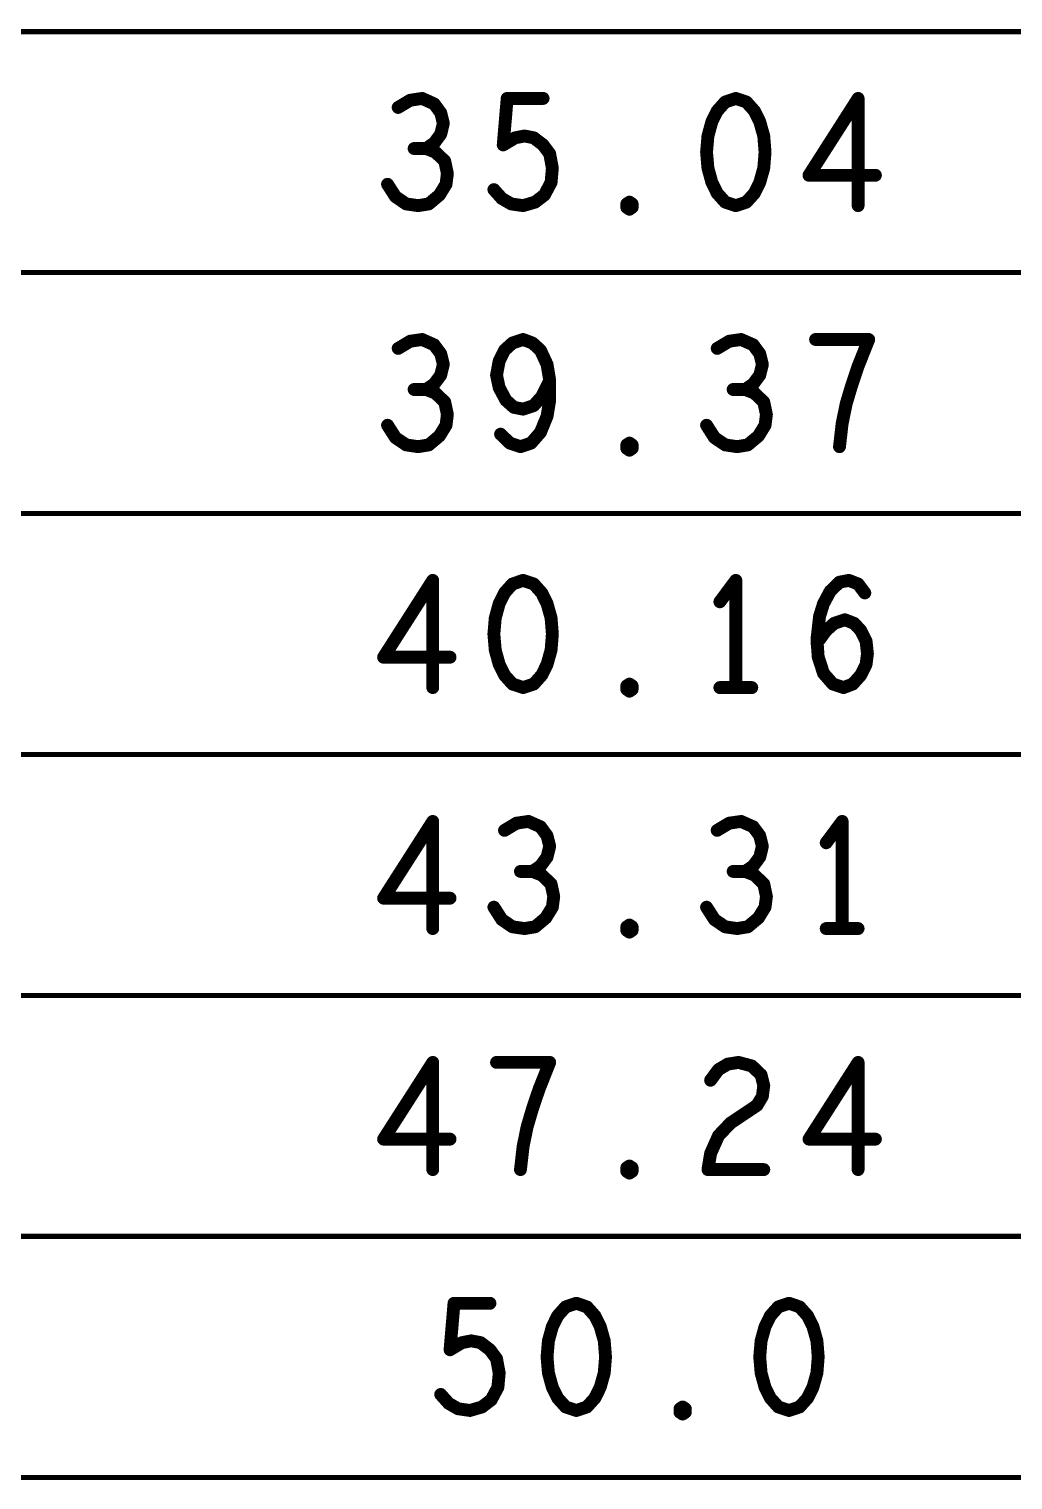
# Model space of a CAD drawing. Extents: x -14.2 to 19.9, y -5.2 to 16.9.
# Drawn here: x 9.877 to 11.024, y 3.281 to 4.973 of the extents above; entities that cross this region are included whole.
import ezdxf

# ---------------------------------------------------------------- set-up
doc = ezdxf.new("R2010")
doc.units = 0
doc.layers.get('0').update_dxf_attribs({"linetype": 'CONTINUOUS'})
doc.layers.add('FAB', color=2, linetype='CONTINUOUS')

# ---------------------------------------------------------------- blocks, each defined once
blk = doc.blocks.new('ROUND_105')
at = {"const_width": 0.0075}
blk.add_lwpolyline([(-0.00375, 0, 1), (0.00375, 0, 1)], format="xyb", close=True, dxfattribs=at)

msp = doc.modelspace()

# ---------------------------------------------------------------- linework, layer by layer
at = {"layer": 'FAB'}
for points, const_width in [([(8.7328, 4.9703), (15.4598, 4.9703)], 0.006), ([(10.3216, 4.8903), (10.3076, 4.8819)], 0.015), ([(10.3355, 4.8924), (10.3216, 4.8903)], 0.015), ([(10.3495, 4.8861), (10.3355, 4.8924)], 0.015), ([(10.3572, 4.8757), (10.3495, 4.8861)], 0.015), ([(10.4301, 4.8382), (10.4347, 4.8924)], 0.015), ([(10.4347, 4.8924), (10.4766, 4.8924)], 0.015), ([(10.6889, 4.8882), (10.6796, 4.8778)], 0.015), ([(10.7013, 4.8924), (10.6889, 4.8882)], 0.015), ([(10.7137, 4.8882), (10.7013, 4.8924)], 0.015), ([(10.723, 4.8778), (10.7137, 4.8882)], 0.015), ([(10.8439, 4.8924), (10.7866, 4.8028)], 0.015), ([(10.8439, 4.7674), (10.8439, 4.8924)], 0.015), ([(10.3603, 4.8632), (10.3572, 4.8757)], 0.015), ([(10.6796, 4.8778), (10.6734, 4.8653)], 0.015), ([(10.7292, 4.8653), (10.723, 4.8778)], 0.015), ([(10.3495, 4.8403), (10.3572, 4.8507)], 0.015), ([(10.3572, 4.8507), (10.3603, 4.8632)], 0.015), ([(10.4549, 4.8486), (10.444, 4.8465)], 0.015), ([(10.4657, 4.8465), (10.4549, 4.8486)], 0.015), ([(10.6688, 4.8486), (10.6672, 4.8298)], 0.015), ([(10.6734, 4.8653), (10.6688, 4.8486)], 0.015), ([(10.7339, 4.8486), (10.7292, 4.8653)], 0.015), ([(10.7354, 4.8298), (10.7339, 4.8486)], 0.015), ([(10.3402, 4.834), (10.3262, 4.834)], 0.015), ([(10.3402, 4.834), (10.3495, 4.8403)], 0.015), ([(10.351, 4.8298), (10.3402, 4.834)], 0.015), ([(10.444, 4.8465), (10.4301, 4.8382)], 0.015), ([(10.4766, 4.8382), (10.4657, 4.8465)], 0.015), ([(10.4843, 4.8278), (10.4766, 4.8382)], 0.015), ([(10.3619, 4.8194), (10.351, 4.8298)], 0.015), ([(10.365, 4.8048), (10.3619, 4.8194)], 0.015), ([(10.4874, 4.8111), (10.4843, 4.8278)], 0.015), ([(10.6672, 4.8298), (10.6688, 4.8111)], 0.015), ([(10.7339, 4.8111), (10.7354, 4.8298)], 0.015), ([(10.3634, 4.7923), (10.365, 4.8048)], 0.015), ([(10.4859, 4.7944), (10.4874, 4.8111)], 0.015), ([(10.6688, 4.8111), (10.6734, 4.7944)], 0.015), ([(10.7292, 4.7944), (10.7339, 4.8111)], 0.015), ([(10.7866, 4.8028), (10.8641, 4.8028)], 0.015), ([(10.2952, 4.7923), (10.3045, 4.7778)], 0.015), ([(10.3557, 4.7798), (10.3634, 4.7923)], 0.015), ([(10.4192, 4.7861), (10.4285, 4.7757)], 0.015), ([(10.4781, 4.7798), (10.4859, 4.7944)], 0.015), ([(10.6734, 4.7944), (10.6796, 4.7819)], 0.015), ([(10.6796, 4.7819), (10.6889, 4.7715)], 0.015), ([(10.7137, 4.7715), (10.723, 4.7819)], 0.015), ([(10.723, 4.7819), (10.7292, 4.7944)], 0.015), ([(10.3045, 4.7778), (10.3169, 4.7694)], 0.015), ([(10.3169, 4.7694), (10.3309, 4.7674)], 0.015), ([(10.3309, 4.7674), (10.3433, 4.7694)], 0.015), ([(10.3433, 4.7694), (10.3557, 4.7798)], 0.015), ([(10.4285, 4.7757), (10.4394, 4.7694)], 0.015), ([(10.4394, 4.7694), (10.4533, 4.7674)], 0.015), ([(10.4533, 4.7674), (10.4673, 4.7715)], 0.015), ([(10.4673, 4.7715), (10.4781, 4.7798)], 0.015), ([(10.5742, 4.7694), (10.5773, 4.7715)], 0.015), ([(10.5742, 4.7653), (10.5742, 4.7694)], 0.015), ([(10.5773, 4.7632), (10.5742, 4.7653)], 0.015), ([(10.5773, 4.7715), (10.5804, 4.7694)], 0.015), ([(10.5804, 4.7653), (10.5773, 4.7632)], 0.015), ([(10.5804, 4.7694), (10.5804, 4.7653)], 0.015), ([(10.6889, 4.7715), (10.7013, 4.7674)], 0.015), ([(10.7013, 4.7674), (10.7137, 4.7715)], 0.015), ([(8.7328, 4.6894), (15.4598, 4.6894)], 0.006), ([(10.3216, 4.6093), (10.3076, 4.6009)], 0.015), ([(10.3355, 4.6113), (10.3216, 4.6093)], 0.015), ([(10.3495, 4.6051), (10.3355, 4.6113)], 0.015), ([(10.3572, 4.5947), (10.3495, 4.6051)], 0.015), ([(10.4316, 4.5988), (10.4254, 4.5864)], 0.015), ([(10.4409, 4.6072), (10.4316, 4.5988)], 0.015), ([(10.4533, 4.6113), (10.4409, 4.6072)], 0.015), ([(10.4642, 4.6072), (10.4533, 4.6113)], 0.015), ([(10.4735, 4.5988), (10.4642, 4.6072)], 0.015), ([(10.4812, 4.5822), (10.4735, 4.5988)], 0.015), ([(10.6936, 4.6093), (10.6796, 4.6009)], 0.015), ([(10.7075, 4.6113), (10.6936, 4.6093)], 0.015), ([(10.7215, 4.6051), (10.7075, 4.6113)], 0.015), ([(10.7292, 4.5947), (10.7215, 4.6051)], 0.015), ([(10.8563, 4.6113), (10.7943, 4.6113)], 0.015), ([(10.8439, 4.5801), (10.8563, 4.6113)], 0.015), ([(10.3603, 4.5822), (10.3572, 4.5947)], 0.015), ([(10.3572, 4.5697), (10.3603, 4.5822)], 0.015), ([(10.4254, 4.5864), (10.4223, 4.5697)], 0.015), ([(10.4843, 4.5634), (10.4812, 4.5822)], 0.015), ([(10.7323, 4.5822), (10.7292, 4.5947)], 0.015), ([(10.7292, 4.5697), (10.7323, 4.5822)], 0.015), ([(10.8362, 4.5572), (10.8439, 4.5801)], 0.015), ([(10.3495, 4.5593), (10.3572, 4.5697)], 0.015), ([(10.4223, 4.5697), (10.4254, 4.5551)], 0.015), ([(10.475, 4.5447), (10.4843, 4.5634)], 0.015), ([(10.4843, 4.5405), (10.4843, 4.5634)], 0.015), ([(10.7215, 4.5593), (10.7292, 4.5697)], 0.015), ([(10.3402, 4.553), (10.3262, 4.553)], 0.015), ([(10.3402, 4.553), (10.3495, 4.5593)], 0.015), ([(10.351, 4.5488), (10.3402, 4.553)], 0.015), ([(10.3619, 4.5384), (10.351, 4.5488)], 0.015), ([(10.4254, 4.5551), (10.4332, 4.5405)], 0.015), ([(10.4657, 4.5343), (10.475, 4.5447)], 0.015), ([(10.7122, 4.553), (10.6982, 4.553)], 0.015), ([(10.7122, 4.553), (10.7215, 4.5593)], 0.015), ([(10.723, 4.5488), (10.7122, 4.553)], 0.015), ([(10.7339, 4.5384), (10.723, 4.5488)], 0.015), ([(10.83, 4.5363), (10.8362, 4.5572)], 0.015), ([(10.365, 4.5238), (10.3619, 4.5384)], 0.015), ([(10.4332, 4.5405), (10.4425, 4.5322)], 0.015), ([(10.4425, 4.5322), (10.4533, 4.5301)], 0.015), ([(10.4533, 4.5301), (10.4657, 4.5343)], 0.015), ([(10.4812, 4.5218), (10.4843, 4.5405)], 0.015), ([(10.737, 4.5238), (10.7339, 4.5384)], 0.015), ([(10.8253, 4.5134), (10.83, 4.5363)], 0.015), ([(10.2952, 4.5113), (10.3045, 4.4968)], 0.015), ([(10.3557, 4.4988), (10.3634, 4.5113)], 0.015), ([(10.3634, 4.5113), (10.365, 4.5238)], 0.015), ([(10.4735, 4.503), (10.4812, 4.5218)], 0.015), ([(10.6672, 4.5113), (10.6765, 4.4968)], 0.015), ([(10.7277, 4.4988), (10.7354, 4.5113)], 0.015), ([(10.7354, 4.5113), (10.737, 4.5238)], 0.015), ([(10.8222, 4.4863), (10.8253, 4.5134)], 0.015), ([(10.3045, 4.4968), (10.3169, 4.4884)], 0.015), ([(10.3433, 4.4884), (10.3557, 4.4988)], 0.015), ([(10.427, 4.5009), (10.4378, 4.4905)], 0.015), ([(10.4626, 4.4905), (10.4735, 4.503)], 0.015), ([(10.6765, 4.4968), (10.6889, 4.4884)], 0.015), ([(10.7153, 4.4884), (10.7277, 4.4988)], 0.015), ([(10.3169, 4.4884), (10.3309, 4.4863)], 0.015), ([(10.3309, 4.4863), (10.3433, 4.4884)], 0.015), ([(10.4378, 4.4905), (10.4502, 4.4863)], 0.015), ([(10.4502, 4.4863), (10.4626, 4.4905)], 0.015), ([(10.5742, 4.4884), (10.5773, 4.4905)], 0.015), ([(10.5742, 4.4843), (10.5742, 4.4884)], 0.015), ([(10.5773, 4.4822), (10.5742, 4.4843)], 0.015), ([(10.5773, 4.4905), (10.5804, 4.4884)], 0.015), ([(10.5804, 4.4843), (10.5773, 4.4822)], 0.015), ([(10.5804, 4.4884), (10.5804, 4.4843)], 0.015), ([(10.6889, 4.4884), (10.7029, 4.4863)], 0.015), ([(10.7029, 4.4863), (10.7153, 4.4884)], 0.015), ([(8.7328, 4.4084), (15.4598, 4.4084)], 0.006), ([(10.3479, 4.3304), (10.2906, 4.2408)], 0.015), ([(10.3479, 4.2054), (10.3479, 4.3304)], 0.015), ([(10.4409, 4.3262), (10.4316, 4.3158)], 0.015), ([(10.4533, 4.3304), (10.4409, 4.3262)], 0.015), ([(10.4657, 4.3262), (10.4533, 4.3304)], 0.015), ([(10.475, 4.3158), (10.4657, 4.3262)], 0.015), ([(10.7013, 4.3304), (10.6827, 4.3054)], 0.015), ([(10.7013, 4.2054), (10.7013, 4.3304)], 0.015), ([(10.8114, 4.3178), (10.8222, 4.3283)], 0.015), ([(10.8222, 4.3283), (10.8331, 4.3304)], 0.015), ([(10.8331, 4.3304), (10.8439, 4.3262)], 0.015), ([(10.8439, 4.3262), (10.8517, 4.3158)], 0.015), ([(10.4316, 4.3158), (10.4254, 4.3033)], 0.015), ([(10.4812, 4.3033), (10.475, 4.3158)], 0.015), ([(10.8036, 4.3033), (10.8114, 4.3178)], 0.015), ([(10.4254, 4.3033), (10.4208, 4.2866)], 0.015), ([(10.4859, 4.2866), (10.4812, 4.3033)], 0.015), ([(10.799, 4.2887), (10.8036, 4.3033)], 0.015), ([(10.4208, 4.2866), (10.4192, 4.2678)], 0.015), ([(10.4874, 4.2678), (10.4859, 4.2866)], 0.015), ([(10.7959, 4.2616), (10.799, 4.2887)], 0.015), ([(10.8067, 4.272), (10.816, 4.2803)], 0.015), ([(10.816, 4.2803), (10.8284, 4.2845)], 0.015), ([(10.8284, 4.2845), (10.8393, 4.2803)], 0.015), ([(10.8393, 4.2803), (10.847, 4.272)], 0.015), ([(10.4192, 4.2678), (10.4208, 4.2491)], 0.015), ([(10.4859, 4.2491), (10.4874, 4.2678)], 0.015), ([(10.7959, 4.2574), (10.8067, 4.272)], 0.015), ([(10.7974, 4.2408), (10.7959, 4.2616)], 0.015), ([(10.847, 4.272), (10.8532, 4.2595)], 0.015), ([(10.8532, 4.2595), (10.8548, 4.2449)], 0.015), ([(10.2906, 4.2408), (10.3681, 4.2408)], 0.015), ([(10.4208, 4.2491), (10.4254, 4.2324)], 0.015), ([(10.4812, 4.2324), (10.4859, 4.2491)], 0.015), ([(10.8036, 4.222), (10.7974, 4.2408)], 0.015), ([(10.8548, 4.2449), (10.8532, 4.2324)], 0.015), ([(10.4254, 4.2324), (10.4316, 4.2199)], 0.015), ([(10.475, 4.2199), (10.4812, 4.2324)], 0.015), ([(10.8532, 4.2324), (10.847, 4.2199)], 0.015), ([(10.4316, 4.2199), (10.4409, 4.2095)], 0.015), ([(10.4409, 4.2095), (10.4533, 4.2054)], 0.015), ([(10.4533, 4.2054), (10.4657, 4.2095)], 0.015), ([(10.4657, 4.2095), (10.475, 4.2199)], 0.015), ([(10.5742, 4.2074), (10.5773, 4.2095)], 0.015), ([(10.5742, 4.2033), (10.5742, 4.2074)], 0.015), ([(10.5773, 4.2095), (10.5804, 4.2074)], 0.015), ([(10.5804, 4.2074), (10.5804, 4.2033)], 0.015), ([(10.8145, 4.2095), (10.8036, 4.222)], 0.015), ([(10.8269, 4.2054), (10.8145, 4.2095)], 0.015), ([(10.8377, 4.2095), (10.8269, 4.2054)], 0.015), ([(10.847, 4.2199), (10.8377, 4.2095)], 0.015), ([(10.5773, 4.2012), (10.5742, 4.2033)], 0.015), ([(10.5804, 4.2033), (10.5773, 4.2012)], 0.015), ([(10.6827, 4.2054), (10.7199, 4.2054)], 0.015), ([(8.7328, 4.1273), (15.4598, 4.1273)], 0.006), ([(10.3479, 4.0493), (10.2906, 3.9598)], 0.015), ([(10.3479, 3.9244), (10.3479, 4.0493)], 0.015), ([(10.4456, 4.0473), (10.4316, 4.0389)], 0.015), ([(10.4595, 4.0493), (10.4456, 4.0473)], 0.015), ([(10.4735, 4.0431), (10.4595, 4.0493)], 0.015), ([(10.4812, 4.0327), (10.4735, 4.0431)], 0.015), ([(10.6936, 4.0473), (10.6796, 4.0389)], 0.015), ([(10.7075, 4.0493), (10.6936, 4.0473)], 0.015), ([(10.7215, 4.0431), (10.7075, 4.0493)], 0.015), ([(10.7292, 4.0327), (10.7215, 4.0431)], 0.015), ([(10.8253, 4.0493), (10.8067, 4.0244)], 0.015), ([(10.8253, 3.9244), (10.8253, 4.0493)], 0.015), ([(10.4843, 4.0202), (10.4812, 4.0327)], 0.015), ([(10.4812, 4.0077), (10.4843, 4.0202)], 0.015), ([(10.7323, 4.0202), (10.7292, 4.0327)], 0.015), ([(10.7292, 4.0077), (10.7323, 4.0202)], 0.015), ([(10.4735, 3.9973), (10.4812, 4.0077)], 0.015), ([(10.7215, 3.9973), (10.7292, 4.0077)], 0.015), ([(10.4642, 3.991), (10.4502, 3.991)], 0.015), ([(10.4642, 3.991), (10.4735, 3.9973)], 0.015), ([(10.475, 3.9868), (10.4642, 3.991)], 0.015), ([(10.4859, 3.9764), (10.475, 3.9868)], 0.015), ([(10.7122, 3.991), (10.6982, 3.991)], 0.015), ([(10.7122, 3.991), (10.7215, 3.9973)], 0.015), ([(10.723, 3.9868), (10.7122, 3.991)], 0.015), ([(10.7339, 3.9764), (10.723, 3.9868)], 0.015), ([(10.489, 3.9618), (10.4859, 3.9764)], 0.015), ([(10.737, 3.9618), (10.7339, 3.9764)], 0.015), ([(10.2906, 3.9598), (10.3681, 3.9598)], 0.015), ([(10.4874, 3.9493), (10.489, 3.9618)], 0.015), ([(10.7354, 3.9493), (10.737, 3.9618)], 0.015), ([(10.4192, 3.9493), (10.4285, 3.9348)], 0.015), ([(10.4673, 3.9264), (10.4797, 3.9368)], 0.015), ([(10.4797, 3.9368), (10.4874, 3.9493)], 0.015), ([(10.6672, 3.9493), (10.6765, 3.9348)], 0.015), ([(10.7153, 3.9264), (10.7277, 3.9368)], 0.015), ([(10.7277, 3.9368), (10.7354, 3.9493)], 0.015), ([(10.4285, 3.9348), (10.4409, 3.9264)], 0.015), ([(10.4409, 3.9264), (10.4549, 3.9244)], 0.015), ([(10.4549, 3.9244), (10.4673, 3.9264)], 0.015), ([(10.5742, 3.9264), (10.5773, 3.9285)], 0.015), ([(10.5742, 3.9223), (10.5742, 3.9264)], 0.015), ([(10.5773, 3.9202), (10.5742, 3.9223)], 0.015), ([(10.5773, 3.9285), (10.5804, 3.9264)], 0.015), ([(10.5804, 3.9223), (10.5773, 3.9202)], 0.015), ([(10.5804, 3.9264), (10.5804, 3.9223)], 0.015), ([(10.6765, 3.9348), (10.6889, 3.9264)], 0.015), ([(10.6889, 3.9264), (10.7029, 3.9244)], 0.015), ([(10.7029, 3.9244), (10.7153, 3.9264)], 0.015), ([(10.8067, 3.9244), (10.8439, 3.9244)], 0.015), ([(8.7328, 3.8464), (15.4598, 3.8464)], 0.006), ([(10.3479, 3.7683), (10.2906, 3.6788)], 0.015), ([(10.3479, 3.6433), (10.3479, 3.7683)], 0.015), ([(10.4843, 3.7683), (10.4223, 3.7683)], 0.015), ([(10.4719, 3.7371), (10.4843, 3.7683)], 0.015), ([(10.6812, 3.76), (10.692, 3.7663)], 0.015), ([(10.692, 3.7663), (10.7044, 3.7683)], 0.015), ([(10.7044, 3.7683), (10.7199, 3.7642)], 0.015), ([(10.8439, 3.7683), (10.7866, 3.6788)], 0.015), ([(10.8439, 3.6433), (10.8439, 3.7683)], 0.015), ([(10.6719, 3.7475), (10.6812, 3.76)], 0.015), ([(10.7199, 3.7642), (10.7308, 3.7538)], 0.015), ([(10.7308, 3.7538), (10.7339, 3.7413)], 0.015), ([(10.4642, 3.7142), (10.4719, 3.7371)], 0.015), ([(10.7339, 3.7413), (10.7323, 3.7288)], 0.015), ([(10.7261, 3.7183), (10.6951, 3.6975)], 0.015), ([(10.7323, 3.7288), (10.7261, 3.7183)], 0.015), ([(10.458, 3.6933), (10.4642, 3.7142)], 0.015), ([(10.4533, 3.6704), (10.458, 3.6933)], 0.015), ([(10.6812, 3.6829), (10.6719, 3.6621)], 0.015), ([(10.6951, 3.6975), (10.6812, 3.6829)], 0.015), ([(10.2906, 3.6788), (10.3681, 3.6788)], 0.015), ([(10.4502, 3.6433), (10.4533, 3.6704)], 0.015), ([(10.7866, 3.6788), (10.8641, 3.6788)], 0.015), ([(10.5742, 3.6454), (10.5773, 3.6475)], 0.015), ([(10.5773, 3.6475), (10.5804, 3.6454)], 0.015), ([(10.6719, 3.6621), (10.6688, 3.6433)], 0.015), ([(10.5742, 3.6413), (10.5742, 3.6454)], 0.015), ([(10.5773, 3.6392), (10.5742, 3.6413)], 0.015), ([(10.5804, 3.6413), (10.5773, 3.6392)], 0.015), ([(10.5804, 3.6454), (10.5804, 3.6413)], 0.015), ([(10.6688, 3.6433), (10.7339, 3.6433)], 0.015), ([(8.7328, 3.5654), (15.4598, 3.5654)], 0.006), ([(10.3681, 3.4332), (10.3727, 3.4874)], 0.015), ([(10.3727, 3.4874), (10.4146, 3.4874)], 0.015), ([(10.5029, 3.4832), (10.4936, 3.4728)], 0.015), ([(10.5153, 3.4874), (10.5029, 3.4832)], 0.015), ([(10.5277, 3.4832), (10.5153, 3.4874)], 0.015), ([(10.537, 3.4728), (10.5277, 3.4832)], 0.015), ([(10.7509, 3.4832), (10.7416, 3.4728)], 0.015), ([(10.7633, 3.4874), (10.7509, 3.4832)], 0.015), ([(10.7757, 3.4832), (10.7633, 3.4874)], 0.015), ([(10.785, 3.4728), (10.7757, 3.4832)], 0.015), ([(10.4936, 3.4728), (10.4874, 3.4603)], 0.015), ([(10.5432, 3.4603), (10.537, 3.4728)], 0.015), ([(10.7416, 3.4728), (10.7354, 3.4603)], 0.015), ([(10.7912, 3.4603), (10.785, 3.4728)], 0.015), ([(10.4874, 3.4603), (10.4828, 3.4436)], 0.015), ([(10.5479, 3.4436), (10.5432, 3.4603)], 0.015), ([(10.7354, 3.4603), (10.7308, 3.4436)], 0.015), ([(10.7959, 3.4436), (10.7912, 3.4603)], 0.015), ([(10.382, 3.4415), (10.3681, 3.4332)], 0.015), ([(10.3929, 3.4436), (10.382, 3.4415)], 0.015), ([(10.4037, 3.4415), (10.3929, 3.4436)], 0.015), ([(10.4146, 3.4332), (10.4037, 3.4415)], 0.015), ([(10.4223, 3.4228), (10.4146, 3.4332)], 0.015), ([(10.4828, 3.4436), (10.4812, 3.4248)], 0.015), ([(10.5494, 3.4248), (10.5479, 3.4436)], 0.015), ([(10.7308, 3.4436), (10.7292, 3.4248)], 0.015), ([(10.7974, 3.4248), (10.7959, 3.4436)], 0.015), ([(10.4254, 3.4061), (10.4223, 3.4228)], 0.015), ([(10.4812, 3.4248), (10.4828, 3.4061)], 0.015), ([(10.5479, 3.4061), (10.5494, 3.4248)], 0.015), ([(10.7292, 3.4248), (10.7308, 3.4061)], 0.015), ([(10.7959, 3.4061), (10.7974, 3.4248)], 0.015), ([(10.4239, 3.3894), (10.4254, 3.4061)], 0.015), ([(10.4828, 3.4061), (10.4874, 3.3894)], 0.015), ([(10.5432, 3.3894), (10.5479, 3.4061)], 0.015), ([(10.7308, 3.4061), (10.7354, 3.3894)], 0.015), ([(10.7912, 3.3894), (10.7959, 3.4061)], 0.015), ([(10.3572, 3.3811), (10.3665, 3.3707)], 0.015), ([(10.4161, 3.3748), (10.4239, 3.3894)], 0.015), ([(10.4874, 3.3894), (10.4936, 3.3769)], 0.015), ([(10.4936, 3.3769), (10.5029, 3.3665)], 0.015), ([(10.5277, 3.3665), (10.537, 3.3769)], 0.015), ([(10.537, 3.3769), (10.5432, 3.3894)], 0.015), ([(10.7354, 3.3894), (10.7416, 3.3769)], 0.015), ([(10.7416, 3.3769), (10.7509, 3.3665)], 0.015), ([(10.7757, 3.3665), (10.785, 3.3769)], 0.015), ([(10.785, 3.3769), (10.7912, 3.3894)], 0.015), ([(10.3665, 3.3707), (10.3774, 3.3644)], 0.015), ([(10.3774, 3.3644), (10.3913, 3.3624)], 0.015), ([(10.3913, 3.3624), (10.4053, 3.3665)], 0.015), ([(10.4053, 3.3665), (10.4161, 3.3748)], 0.015), ([(10.5029, 3.3665), (10.5153, 3.3624)], 0.015), ([(10.5153, 3.3624), (10.5277, 3.3665)], 0.015), ([(10.6362, 3.3644), (10.6393, 3.3665)], 0.015), ([(10.6362, 3.3603), (10.6362, 3.3644)], 0.015), ([(10.6393, 3.3582), (10.6362, 3.3603)], 0.015), ([(10.6393, 3.3665), (10.6424, 3.3644)], 0.015), ([(10.6424, 3.3603), (10.6393, 3.3582)], 0.015), ([(10.6424, 3.3644), (10.6424, 3.3603)], 0.015), ([(10.7509, 3.3665), (10.7633, 3.3624)], 0.015), ([(10.7633, 3.3624), (10.7757, 3.3665)], 0.015), ([(8.7328, 3.2843), (15.4598, 3.2843)], 0.006)]:
    msp.add_lwpolyline(points, dxfattribs=dict(at, const_width=const_width))

# ---------------------------------------------------------------- block references
for p in [(10.3216, 4.8903), (10.3216, 4.8903), (10.3355, 4.8924), (10.3355, 4.8924), (10.3495, 4.8861), (10.3495, 4.8861), (10.4347, 4.8924), (10.4347, 4.8924), (10.4766, 4.8924), (10.6889, 4.8882), (10.6889, 4.8882), (10.7013, 4.8924), (10.7013, 4.8924), (10.7137, 4.8882), (10.7137, 4.8882), (10.8439, 4.8924), (10.8439, 4.8924), (10.3076, 4.8819), (10.3572, 4.8757), (10.3572, 4.8757), (10.6796, 4.8778), (10.6796, 4.8778), (10.723, 4.8778), (10.723, 4.8778), (10.3572, 4.8507), (10.3572, 4.8507), (10.3603, 4.8632), (10.3603, 4.8632), (10.4549, 4.8486), (10.4549, 4.8486), (10.6688, 4.8486), (10.6688, 4.8486), (10.6734, 4.8653), (10.6734, 4.8653), (10.7292, 4.8653), (10.7292, 4.8653), (10.7339, 4.8486), (10.7339, 4.8486), (10.3262, 4.834), (10.3402, 4.834), (10.3402, 4.834), (10.3402, 4.834), (10.3495, 4.8403), (10.3495, 4.8403), (10.4301, 4.8382), (10.4301, 4.8382), (10.444, 4.8465), (10.444, 4.8465), (10.4657, 4.8465), (10.4657, 4.8465), (10.4766, 4.8382), (10.4766, 4.8382), (10.351, 4.8298), (10.351, 4.8298), (10.3619, 4.8194), (10.3619, 4.8194), (10.4843, 4.8278), (10.4843, 4.8278), (10.6672, 4.8298), (10.6672, 4.8298), (10.7354, 4.8298), (10.7354, 4.8298), (10.365, 4.8048), (10.365, 4.8048), (10.4874, 4.8111), (10.4874, 4.8111), (10.6688, 4.8111), (10.6688, 4.8111), (10.7339, 4.8111), (10.7339, 4.8111), (10.7866, 4.8028), (10.7866, 4.8028), (10.8641, 4.8028), (10.2952, 4.7923), (10.3634, 4.7923), (10.3634, 4.7923), (10.4192, 4.7861), (10.4859, 4.7944), (10.4859, 4.7944), (10.6734, 4.7944), (10.6734, 4.7944), (10.6796, 4.7819), (10.6796, 4.7819), (10.723, 4.7819), (10.723, 4.7819), (10.7292, 4.7944), (10.7292, 4.7944), (10.3045, 4.7778), (10.3045, 4.7778), (10.3169, 4.7694), (10.3169, 4.7694), (10.3309, 4.7674), (10.3309, 4.7674), (10.3433, 4.7694), (10.3433, 4.7694), (10.3557, 4.7798), (10.3557, 4.7798), (10.4285, 4.7757), (10.4285, 4.7757), (10.4394, 4.7694), (10.4394, 4.7694), (10.4533, 4.7674), (10.4533, 4.7674), (10.4673, 4.7715), (10.4673, 4.7715), (10.4781, 4.7798), (10.4781, 4.7798), (10.5742, 4.7694), (10.5742, 4.7694), (10.5742, 4.7653), (10.5742, 4.7653), (10.5773, 4.7715), (10.5773, 4.7715), (10.5804, 4.7694), (10.5804, 4.7694), (10.5804, 4.7653), (10.5804, 4.7653), (10.6889, 4.7715), (10.6889, 4.7715), (10.7013, 4.7674), (10.7013, 4.7674), (10.7137, 4.7715), (10.7137, 4.7715), (10.8439, 4.7674), (10.5773, 4.7632), (10.5773, 4.7632), (10.3076, 4.6009), (10.3216, 4.6093), (10.3216, 4.6093), (10.3355, 4.6113), (10.3355, 4.6113), (10.3495, 4.6051), (10.3495, 4.6051), (10.4316, 4.5988), (10.4316, 4.5988), (10.4409, 4.6072), (10.4409, 4.6072), (10.4533, 4.6113), (10.4533, 4.6113), (10.4642, 4.6072), (10.4642, 4.6072), (10.4735, 4.5988), (10.4735, 4.5988), (10.6796, 4.6009), (10.6936, 4.6093), (10.6936, 4.6093), (10.7075, 4.6113), (10.7075, 4.6113), (10.7215, 4.6051), (10.7215, 4.6051), (10.7943, 4.6113), (10.8563, 4.6113), (10.8563, 4.6113), (10.3572, 4.5947), (10.3572, 4.5947), (10.3603, 4.5822), (10.3603, 4.5822), (10.4254, 4.5864), (10.4254, 4.5864), (10.4812, 4.5822), (10.4812, 4.5822), (10.7292, 4.5947), (10.7292, 4.5947), (10.7323, 4.5822), (10.7323, 4.5822), (10.8439, 4.5801), (10.8439, 4.5801), (10.3572, 4.5697), (10.3572, 4.5697), (10.4223, 4.5697), (10.4223, 4.5697), (10.4843, 4.5634), (10.4843, 4.5634), (10.4843, 4.5634), (10.7292, 4.5697), (10.7292, 4.5697), (10.3262, 4.553), (10.3402, 4.553), (10.3402, 4.553), (10.3402, 4.553), (10.3495, 4.5593), (10.3495, 4.5593), (10.351, 4.5488), (10.351, 4.5488), (10.4254, 4.5551), (10.4254, 4.5551), (10.475, 4.5447), (10.475, 4.5447), (10.6982, 4.553), (10.7122, 4.553), (10.7122, 4.553), (10.7122, 4.553), (10.7215, 4.5593), (10.7215, 4.5593), (10.723, 4.5488), (10.723, 4.5488), (10.8362, 4.5572), (10.8362, 4.5572), (10.3619, 4.5384), (10.3619, 4.5384), (10.4332, 4.5405), (10.4332, 4.5405), (10.4425, 4.5322), (10.4425, 4.5322), (10.4533, 4.5301), (10.4533, 4.5301), (10.4657, 4.5343), (10.4657, 4.5343), (10.4843, 4.5405), (10.4843, 4.5405), (10.7339, 4.5384), (10.7339, 4.5384), (10.83, 4.5363), (10.83, 4.5363), (10.2952, 4.5113), (10.3634, 4.5113), (10.3634, 4.5113), (10.365, 4.5238), (10.365, 4.5238), (10.4812, 4.5218), (10.4812, 4.5218), (10.6672, 4.5113), (10.7354, 4.5113), (10.7354, 4.5113), (10.737, 4.5238), (10.737, 4.5238), (10.8253, 4.5134), (10.8253, 4.5134), (10.3045, 4.4968), (10.3045, 4.4968), (10.3557, 4.4988), (10.3557, 4.4988), (10.427, 4.5009), (10.4735, 4.503), (10.4735, 4.503), (10.6765, 4.4968), (10.6765, 4.4968), (10.7277, 4.4988), (10.7277, 4.4988), (10.3169, 4.4884), (10.3169, 4.4884), (10.3309, 4.4863), (10.3309, 4.4863), (10.3433, 4.4884), (10.3433, 4.4884), (10.4378, 4.4905), (10.4378, 4.4905), (10.4502, 4.4863), (10.4502, 4.4863), (10.4626, 4.4905), (10.4626, 4.4905), (10.5742, 4.4884), (10.5742, 4.4884), (10.5742, 4.4843), (10.5742, 4.4843), (10.5773, 4.4905), (10.5773, 4.4905), (10.5773, 4.4822), (10.5773, 4.4822), (10.5804, 4.4884), (10.5804, 4.4884), (10.5804, 4.4843), (10.5804, 4.4843), (10.6889, 4.4884), (10.6889, 4.4884), (10.7029, 4.4863), (10.7029, 4.4863), (10.7153, 4.4884), (10.7153, 4.4884), (10.8222, 4.4863), (10.3479, 4.3304), (10.3479, 4.3304), (10.4409, 4.3262), (10.4409, 4.3262), (10.4533, 4.3304), (10.4533, 4.3304), (10.4657, 4.3262), (10.4657, 4.3262), (10.7013, 4.3304), (10.7013, 4.3304), (10.8222, 4.3283), (10.8222, 4.3283), (10.8331, 4.3304), (10.8331, 4.3304), (10.8439, 4.3262), (10.8439, 4.3262), (10.4316, 4.3158), (10.4316, 4.3158), (10.475, 4.3158), (10.475, 4.3158), (10.8114, 4.3178), (10.8114, 4.3178), (10.8517, 4.3158), (10.4254, 4.3033), (10.4254, 4.3033), (10.4812, 4.3033), (10.4812, 4.3033), (10.6827, 4.3054), (10.8036, 4.3033), (10.8036, 4.3033), (10.4208, 4.2866), (10.4208, 4.2866), (10.4859, 4.2866), (10.4859, 4.2866), (10.799, 4.2887), (10.799, 4.2887), (10.816, 4.2803), (10.816, 4.2803), (10.8284, 4.2845), (10.8284, 4.2845), (10.8393, 4.2803), (10.8393, 4.2803), (10.4192, 4.2678), (10.4192, 4.2678), (10.4874, 4.2678), (10.4874, 4.2678), (10.7959, 4.2616), (10.7959, 4.2616), (10.7959, 4.2574), (10.8067, 4.272), (10.8067, 4.272), (10.847, 4.272), (10.847, 4.272), (10.8532, 4.2595), (10.8532, 4.2595), (10.2906, 4.2408), (10.2906, 4.2408), (10.3681, 4.2408), (10.4208, 4.2491), (10.4208, 4.2491), (10.4859, 4.2491), (10.4859, 4.2491), (10.7974, 4.2408), (10.7974, 4.2408), (10.8548, 4.2449), (10.8548, 4.2449), (10.4254, 4.2324), (10.4254, 4.2324), (10.4812, 4.2324), (10.4812, 4.2324), (10.8532, 4.2324), (10.8532, 4.2324), (10.4316, 4.2199), (10.4316, 4.2199), (10.4409, 4.2095), (10.4409, 4.2095), (10.4657, 4.2095), (10.4657, 4.2095), (10.475, 4.2199), (10.475, 4.2199), (10.5742, 4.2074), (10.5742, 4.2074), (10.5773, 4.2095), (10.5773, 4.2095), (10.5804, 4.2074), (10.5804, 4.2074), (10.8036, 4.222), (10.8036, 4.222), (10.8145, 4.2095), (10.8145, 4.2095), (10.8377, 4.2095), (10.8377, 4.2095), (10.847, 4.2199), (10.847, 4.2199), (10.3479, 4.2054), (10.4533, 4.2054), (10.4533, 4.2054), (10.5742, 4.2033), (10.5742, 4.2033), (10.5773, 4.2012), (10.5773, 4.2012), (10.5804, 4.2033), (10.5804, 4.2033), (10.6827, 4.2054), (10.7013, 4.2054), (10.7199, 4.2054), (10.8269, 4.2054), (10.8269, 4.2054), (10.3479, 4.0493), (10.3479, 4.0493), (10.4316, 4.0389), (10.4456, 4.0473), (10.4456, 4.0473), (10.4595, 4.0493), (10.4595, 4.0493), (10.4735, 4.0431), (10.4735, 4.0431), (10.6796, 4.0389), (10.6936, 4.0473), (10.6936, 4.0473), (10.7075, 4.0493), (10.7075, 4.0493), (10.7215, 4.0431), (10.7215, 4.0431), (10.8253, 4.0493), (10.8253, 4.0493), (10.4812, 4.0327), (10.4812, 4.0327), (10.4843, 4.0202), (10.4843, 4.0202), (10.7292, 4.0327), (10.7292, 4.0327), (10.7323, 4.0202), (10.7323, 4.0202), (10.8067, 4.0244), (10.4812, 4.0077), (10.4812, 4.0077), (10.7292, 4.0077), (10.7292, 4.0077), (10.4502, 3.991), (10.4642, 3.991), (10.4642, 3.991), (10.4642, 3.991), (10.4735, 3.9973), (10.4735, 3.9973), (10.475, 3.9868), (10.475, 3.9868), (10.6982, 3.991), (10.7122, 3.991), (10.7122, 3.991), (10.7122, 3.991), (10.7215, 3.9973), (10.7215, 3.9973), (10.723, 3.9868), (10.723, 3.9868), (10.4859, 3.9764), (10.4859, 3.9764), (10.7339, 3.9764), (10.7339, 3.9764), (10.2906, 3.9598), (10.2906, 3.9598), (10.3681, 3.9598), (10.489, 3.9618), (10.489, 3.9618), (10.737, 3.9618), (10.737, 3.9618), (10.4192, 3.9493), (10.4797, 3.9368), (10.4797, 3.9368), (10.4874, 3.9493), (10.4874, 3.9493), (10.6672, 3.9493), (10.7277, 3.9368), (10.7277, 3.9368), (10.7354, 3.9493), (10.7354, 3.9493), (10.3479, 3.9244), (10.4285, 3.9348), (10.4285, 3.9348), (10.4409, 3.9264), (10.4409, 3.9264), (10.4549, 3.9244), (10.4549, 3.9244), (10.4673, 3.9264), (10.4673, 3.9264), (10.5742, 3.9264), (10.5742, 3.9264), (10.5742, 3.9223), (10.5742, 3.9223), (10.5773, 3.9285), (10.5773, 3.9285), (10.5773, 3.9202), (10.5773, 3.9202), (10.5804, 3.9264), (10.5804, 3.9264), (10.5804, 3.9223), (10.5804, 3.9223), (10.6765, 3.9348), (10.6765, 3.9348), (10.6889, 3.9264), (10.6889, 3.9264), (10.7029, 3.9244), (10.7029, 3.9244), (10.7153, 3.9264), (10.7153, 3.9264), (10.8067, 3.9244), (10.8253, 3.9244), (10.8439, 3.9244), (10.3479, 3.7683), (10.3479, 3.7683), (10.4223, 3.7683), (10.4843, 3.7683), (10.4843, 3.7683), (10.692, 3.7663), (10.692, 3.7663), (10.7044, 3.7683), (10.7044, 3.7683), (10.8439, 3.7683), (10.8439, 3.7683), (10.6812, 3.76), (10.6812, 3.76), (10.7199, 3.7642), (10.7199, 3.7642), (10.7308, 3.7538), (10.7308, 3.7538), (10.4719, 3.7371), (10.4719, 3.7371), (10.6719, 3.7475), (10.7339, 3.7413), (10.7339, 3.7413), (10.7261, 3.7183), (10.7261, 3.7183), (10.7323, 3.7288), (10.7323, 3.7288), (10.4642, 3.7142), (10.4642, 3.7142), (10.458, 3.6933), (10.458, 3.6933), (10.6812, 3.6829), (10.6812, 3.6829), (10.6951, 3.6975), (10.6951, 3.6975), (10.2906, 3.6788), (10.2906, 3.6788), (10.3681, 3.6788), (10.4533, 3.6704), (10.4533, 3.6704), (10.7866, 3.6788), (10.7866, 3.6788), (10.8641, 3.6788), (10.5773, 3.6475), (10.5773, 3.6475), (10.6719, 3.6621), (10.6719, 3.6621), (10.3479, 3.6433), (10.4502, 3.6433), (10.5742, 3.6454), (10.5742, 3.6454), (10.5742, 3.6413), (10.5742, 3.6413), (10.5773, 3.6392), (10.5773, 3.6392), (10.5804, 3.6454), (10.5804, 3.6454), (10.5804, 3.6413), (10.5804, 3.6413), (10.6688, 3.6433), (10.6688, 3.6433), (10.7339, 3.6433), (10.8439, 3.6433), (10.3727, 3.4874), (10.3727, 3.4874), (10.4146, 3.4874), (10.5029, 3.4832), (10.5029, 3.4832), (10.5153, 3.4874), (10.5153, 3.4874), (10.5277, 3.4832), (10.5277, 3.4832), (10.7509, 3.4832), (10.7509, 3.4832), (10.7633, 3.4874), (10.7633, 3.4874), (10.7757, 3.4832), (10.7757, 3.4832), (10.4936, 3.4728), (10.4936, 3.4728), (10.537, 3.4728), (10.537, 3.4728), (10.7416, 3.4728), (10.7416, 3.4728), (10.785, 3.4728), (10.785, 3.4728), (10.4874, 3.4603), (10.4874, 3.4603), (10.5432, 3.4603), (10.5432, 3.4603), (10.7354, 3.4603), (10.7354, 3.4603), (10.7912, 3.4603), (10.7912, 3.4603), (10.3681, 3.4332), (10.3681, 3.4332), (10.382, 3.4415), (10.382, 3.4415), (10.3929, 3.4436), (10.3929, 3.4436), (10.4037, 3.4415), (10.4037, 3.4415), (10.4146, 3.4332), (10.4146, 3.4332), (10.4828, 3.4436), (10.4828, 3.4436), (10.5479, 3.4436), (10.5479, 3.4436), (10.7308, 3.4436), (10.7308, 3.4436), (10.7959, 3.4436), (10.7959, 3.4436), (10.4223, 3.4228), (10.4223, 3.4228), (10.4812, 3.4248), (10.4812, 3.4248), (10.5494, 3.4248), (10.5494, 3.4248), (10.7292, 3.4248), (10.7292, 3.4248), (10.7974, 3.4248), (10.7974, 3.4248), (10.4254, 3.4061), (10.4254, 3.4061), (10.4828, 3.4061), (10.4828, 3.4061), (10.5479, 3.4061), (10.5479, 3.4061), (10.7308, 3.4061), (10.7308, 3.4061), (10.7959, 3.4061), (10.7959, 3.4061), (10.3572, 3.3811), (10.4239, 3.3894), (10.4239, 3.3894), (10.4874, 3.3894), (10.4874, 3.3894), (10.4936, 3.3769), (10.4936, 3.3769), (10.537, 3.3769), (10.537, 3.3769), (10.5432, 3.3894), (10.5432, 3.3894), (10.7354, 3.3894), (10.7354, 3.3894), (10.7416, 3.3769), (10.7416, 3.3769), (10.785, 3.3769), (10.785, 3.3769), (10.7912, 3.3894), (10.7912, 3.3894), (10.3665, 3.3707), (10.3665, 3.3707), (10.3774, 3.3644), (10.3774, 3.3644), (10.3913, 3.3624), (10.3913, 3.3624), (10.4053, 3.3665), (10.4053, 3.3665), (10.4161, 3.3748), (10.4161, 3.3748), (10.5029, 3.3665), (10.5029, 3.3665), (10.5153, 3.3624), (10.5153, 3.3624), (10.5277, 3.3665), (10.5277, 3.3665), (10.6362, 3.3644), (10.6362, 3.3644), (10.6362, 3.3603), (10.6362, 3.3603), (10.6393, 3.3665), (10.6393, 3.3665), (10.6424, 3.3644), (10.6424, 3.3644), (10.6424, 3.3603), (10.6424, 3.3603), (10.7509, 3.3665), (10.7509, 3.3665), (10.7633, 3.3624), (10.7633, 3.3624), (10.7757, 3.3665), (10.7757, 3.3665), (10.6393, 3.3582), (10.6393, 3.3582)]:
    msp.add_blockref('ROUND_105', p, dxfattribs=at)

doc.saveas('drawing.dxf')
